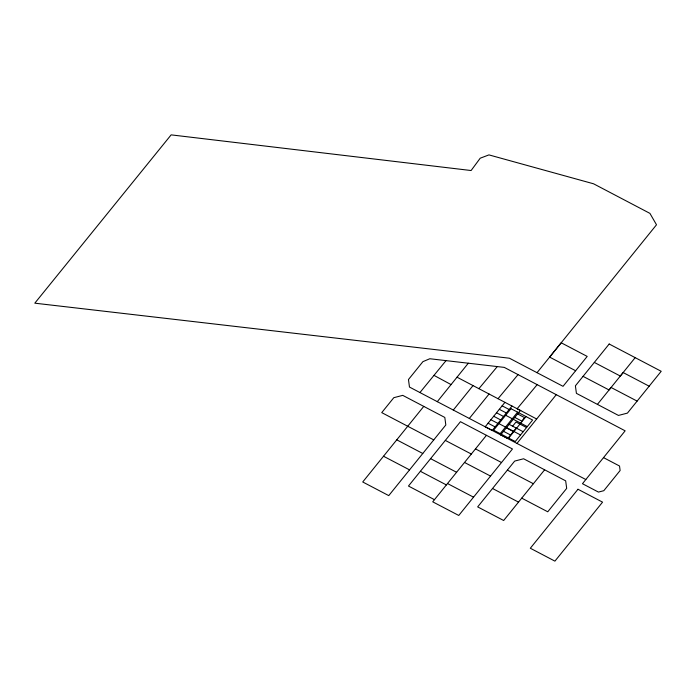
<?xml version="1.0" encoding="UTF-8"?>
<svg xmlns="http://www.w3.org/2000/svg" width="696" height="696" viewBox="0 0 696 696"><rect width="100%" height="100%" fill="white"/><g stroke="black" fill="none" stroke-linecap="round" stroke-linejoin="round"><path stroke-width="1.04" d="M423.768 406.394L362.729 481.98L388.751 495.613L445.823 424.969L444.814 417.443L402.749 395.363L393.805 397.686L381.739 412.624L433.756 439.898M468.295 363.216L429.815 358.745L422.916 361.65L408.465 379.529L409.474 387.054L437.297 401.662L468.295 363.216L504.269 367.392L625.147 430.824L582.465 483.711L598.447 492.089L603.806 490.697L620.119 470.513L619.518 466.007L603.519 457.62M453.305 410.057L473.028 385.593M469.322 418.453L489.07 394.014M504.939 402.349L485.199 426.787L492.298 430.38M434.469 499.676L408.465 486.043L460.447 421.689L512.465 448.972L458.76 515.458L432.721 501.825L486.443 435.322M537.034 372.691L656.502 224.782L649.925 213.376L593.575 183.796L488.949 154.895L480.223 158.192L471.105 170.529L171.138 134.867L34.8 303.178L509.42 358.214L563.038 386.324L587.198 356.413L561.185 342.771L549.622 357.1L575.627 370.742M492.229 430.467L511.969 406.038M500.207 433.66L517.58 412.154M500.659 434.896L520.399 410.457M512.63 426.187L516.006 422.02L526.55 427.544M516.188 428.057L507.767 438.489L500.737 434.8M508.637 438.08L526.011 416.573M516.954 443.439L556.295 394.658M544.629 469.8L503.669 520.504L477.665 506.888L514.666 461.091L523.61 458.768L565.674 480.849L566.683 488.375L547.752 511.795L521.73 498.145M597.42 404.385L611.079 387.472L637.11 401.105M635.178 357.648L620.31 376.058L594.314 362.425M419.94 392.544L446.023 360.632M478.909 388.681L497.283 366.583M498.023 398.712L518.059 374.622M537.173 384.636L517.137 408.743L520.808 410.666M583.048 376.353L609.061 389.969L623.138 372.551L649.159 386.202M457.02 377.189L536.659 418.992M502.129 405.829L509.159 409.518M517.589 413.937L524.619 417.626L521.809 421.097L514.779 417.417M499.319 409.309L506.349 412.989M505.661 415.268L527.298 426.613M496.509 412.78L503.539 416.469M493.699 416.26L500.728 419.949M509.168 424.369L523.174 431.72M498.919 423.62L520.556 434.965M490.889 419.74L497.918 423.42M506.357 427.849L513.378 431.529M488.079 423.22L495.108 426.9M503.547 431.329L510.568 435.009M437.297 401.662L585.832 479.535M475.472 448.894L501.512 462.527M507.384 470.105L533.38 483.729M445.318 440.411L471.314 454.036M464.519 462.466L490.55 476.099M492.533 488.496L518.511 502.129M396.755 439.837L422.776 453.488M430.589 458.647L456.593 472.288M447.502 483.537L473.532 497.17M420.375 471.296L446.38 484.929M383.513 456.245L409.544 469.87M433.965 375.37L451.06 384.584M510.977 408.691L493.603 430.198L515.24 441.542L532.614 420.036L510.977 408.691M609.183 344.015L575.401 385.828L576.41 393.353L618.466 415.434L627.418 413.111L661.2 371.29L609.183 344.015M577.985 489.262L530.326 548.239L554.912 561.133L602.562 502.147L577.985 489.262"/></g></svg>
